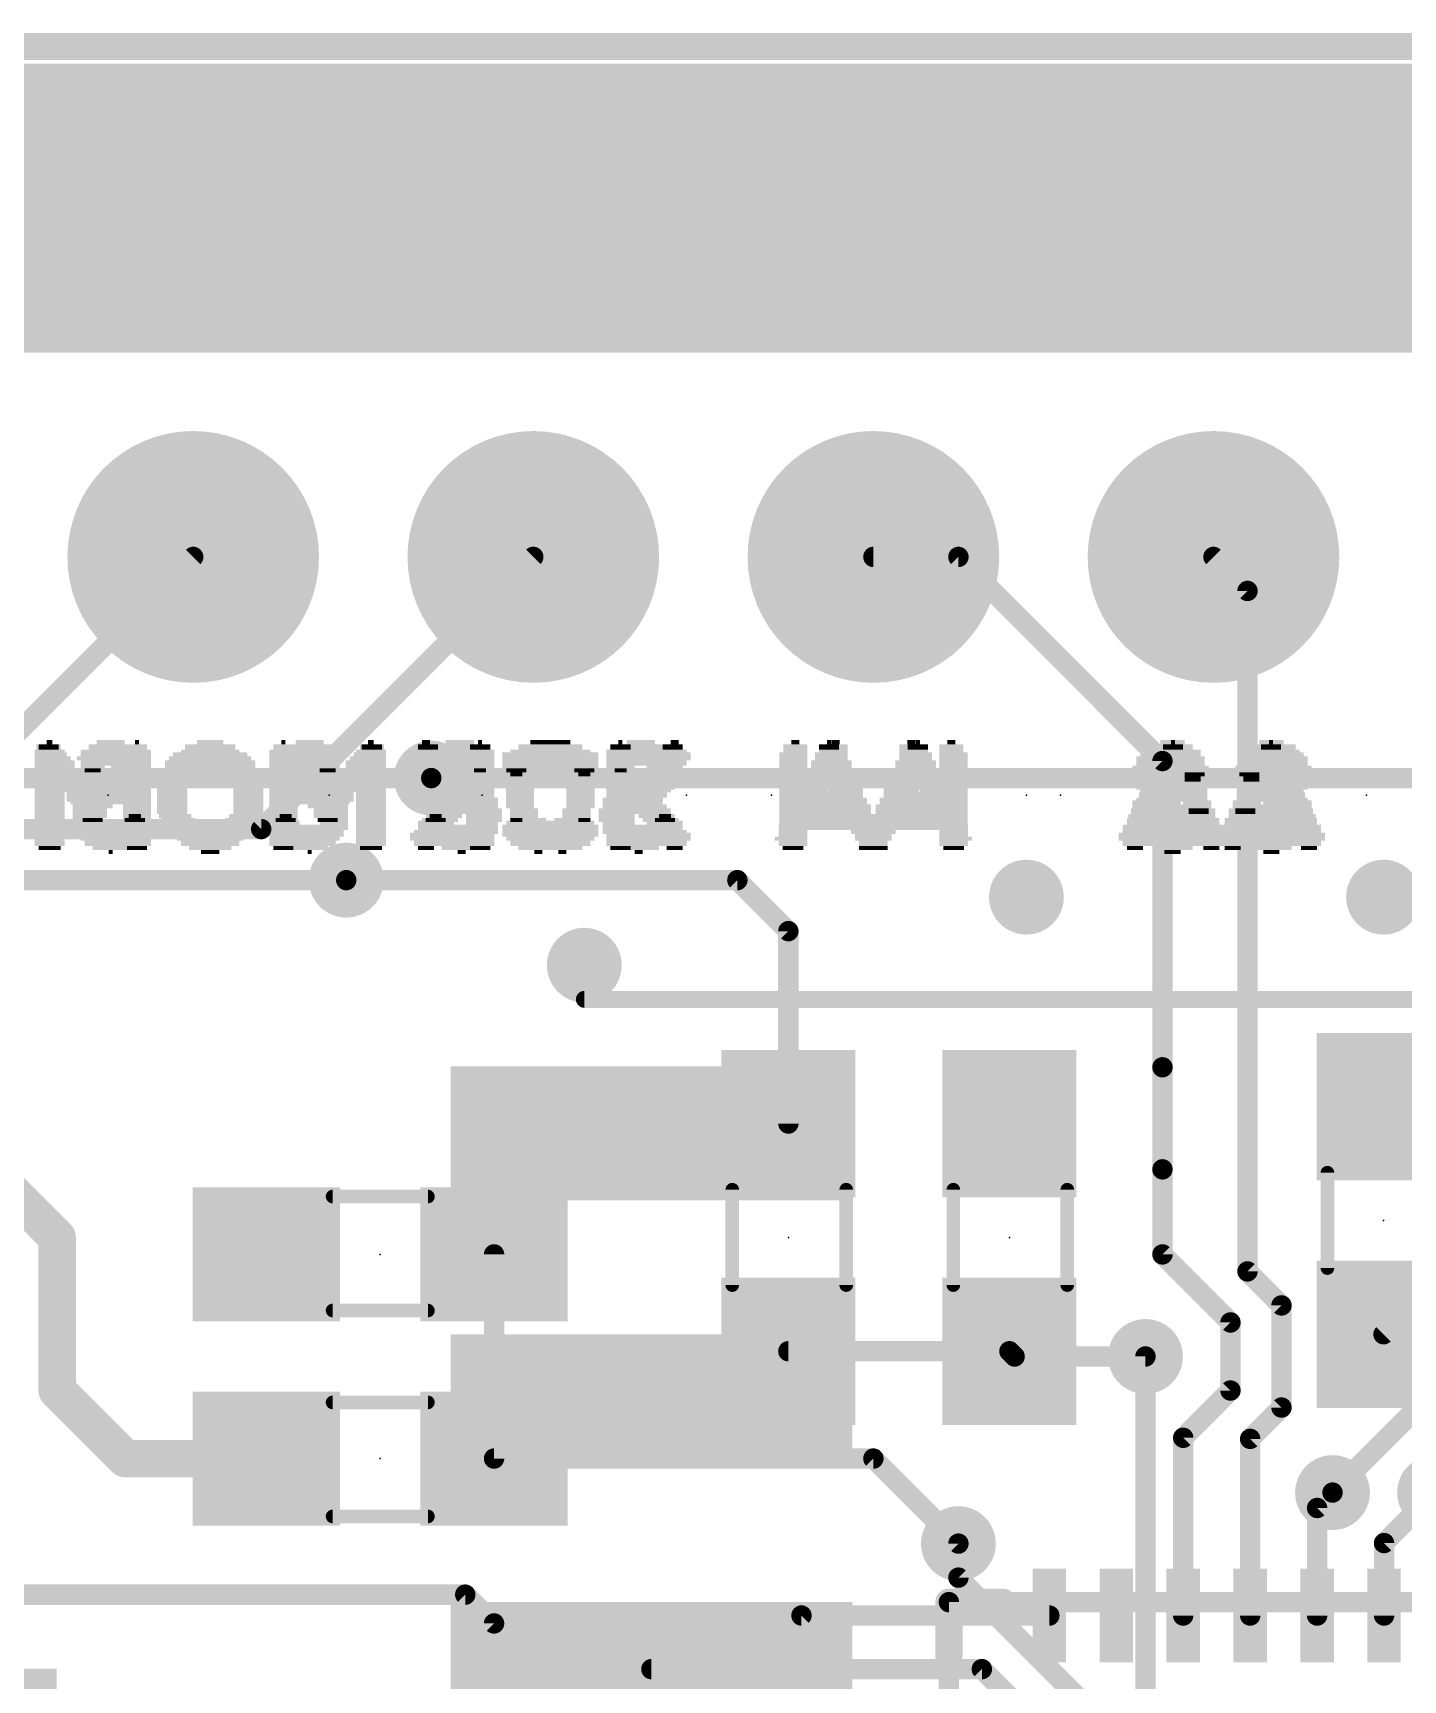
# Model space of a CAD drawing. Extents: x -34 to 73, y -65 to 31.
# Drawn here: x 19.12 to 29.36, y 18.29 to 30.58 of the extents above; entities that cross this region are included whole.
import ezdxf

# ---------------------------------------------------------------- set-up
doc = ezdxf.new("R2010")
doc.units = 0
for name, color, linetype in [('1', 12, 'CONTINUOUS'), ('16', 53, 'CONTINUOUS'), ('17', 254, 'CONTINUOUS'), ('18', 110, 'CONTINUOUS'), ('20', 53, 'CONTINUOUS'), ('21', 41, 'CONTINUOUS'), ('22', 40, 'CONTINUOUS'), ('23', 53, 'CONTINUOUS'), ('24', 53, 'CONTINUOUS'), ('51', 53, 'CONTINUOUS')]:
    doc.layers.add(name, color=color, linetype=linetype)

# ---------------------------------------------------------------- blocks, each defined once
blk = doc.blocks.new('RECT')
blk.add_solid([(-0.5, -0.5), (0.5, -0.5), (-0.5, 0.5), (0.5, 0.5)])
blk = doc.blocks.new('ROUNDP')
at = {"const_width": 0.5}
blk.add_lwpolyline([(0, -0.25, 1), (0, 0.25, 1), (0, -0.25)], format="xyb", dxfattribs=at)
blk = doc.blocks.new('ROUNDV')
at = {"const_width": 0.5}
blk.add_lwpolyline([(0, -0.25, 1), (0, 0.25, 1), (0, -0.25)], format="xyb", dxfattribs=at)

msp = doc.modelspace()

# ---------------------------------------------------------------- linework, layer by layer
at = {"layer": '1'}
for points, const_width in [([(44.45, 30.48), (0, 30.48)], 0.1524), ([(26.035, 26.67), (25.4, 26.67)], 0.1524), ([(27.559, 25.146), (26.035, 26.67)], 0.1524), ([(28.194, 26.416), (27.94, 26.67)], 0.1524), ([(28.194, 21.336), (28.194, 26.416)], 0.1524), ([(27.559, 22.86), (27.559, 25.146)], 0.1524), ([(22.098, 25.019), (15.113, 25.019)], 0.1524), ([(24.384, 24.257), (21.463, 24.257)], 0.1524), ([(24.765, 23.876), (24.384, 24.257)], 0.1524), ([(24.765, 22.44), (24.765, 23.876)], 0.1524), ([(27.559, 22.098), (27.559, 22.86)], 0.1524), ([(19.304, 21.59), (18.796, 22.098)], 0.2794), ([(27.559, 21.463), (27.559, 22.098)], 0.1524), ([(19.304, 20.447), (19.304, 21.59)], 0.2794), ([(22.567, 19.939), (22.567, 21.463)], 0.1524), ([(28.067, 20.955), (27.559, 21.463)], 0.1524), ([(28.448, 21.082), (28.194, 21.336)], 0.1524), ([(29.679, 21.336), (29.21, 20.867)], 0.1524), ([(28.448, 20.32), (28.448, 21.082)], 0.1524), ([(28.067, 20.447), (28.067, 20.955)], 0.1524), ([(24.765, 20.74), (26.416, 20.74)], 0.1524), ([(26.455, 20.701), (26.416, 20.74)], 0.1524), ([(27.432, 20.701), (26.455, 20.701)], 0.1524), ([(19.304, 20.447), (19.812, 19.939)], 0.2794), ([(27.714, 20.094), (28.067, 20.447)], 0.1524), ([(28.214, 20.086), (28.448, 20.32)], 0.1524), ([(27.714, 18.767), (27.714, 20.094)], 0.1524), ([(19.812, 19.939), (20.867, 19.939)], 0.2794), ([(28.214, 18.767), (28.214, 20.086)], 0.1524), ([(25.4, 19.939), (22.567, 19.939)], 0.1524), ([(26.035, 19.304), (25.4, 19.939)], 0.1524), ([(28.714, 19.57), (28.829, 19.685)], 0.1524), ([(29.214, 19.308), (29.591, 19.685)], 0.1524), ([(28.714, 18.767), (28.714, 19.57)], 0.1524), ([(29.214, 18.767), (29.214, 19.308)], 0.1524), ([(22.352, 18.923), (18.542, 18.923)], 0.1524), ([(22.352, 18.923), (22.567, 18.708)], 0.1524), ([(23.622, 17.526), (24.863, 18.767)], 0.1524), ([(24.863, 18.767), (26.714, 18.767)], 0.1524), ([(22.567, 18.708), (22.567, 17.78)], 0.1524)]:
    msp.add_lwpolyline(points, dxfattribs=dict(at, const_width=const_width))
for points, const_width in [([(25.4, 26.7081, 1), (25.4, 26.6319)], 0.0762), ([(26.0619, 26.6969, 1), (26.0081, 26.6431)], 0.0762), ([(26.035, 26.6319, 1), (26.035, 26.7081)], 0.0762), ([(27.9669, 26.6969, 1), (27.9131, 26.6431)], 0.0762), ([(28.2321, 26.416, 1), (28.1559, 26.416)], 0.0762), ([(28.1671, 26.3891, 1), (28.2209, 26.4429)], 0.0762), ([(27.5971, 25.146, 1), (27.5209, 25.146)], 0.0762), ([(27.5321, 25.1191, 1), (27.5859, 25.1729)], 0.0762), ([(22.098, 24.9809, 1), (22.098, 25.0571)], 0.0762), ([(21.463, 24.2951, 1), (21.463, 24.2189)], 0.0762), ([(24.4109, 24.2839, 1), (24.3571, 24.2301)], 0.0762), ([(24.384, 24.2189, 1), (24.384, 24.2951)], 0.0762), ([(24.8031, 23.876, 1), (24.7269, 23.876)], 0.0762), ([(24.7381, 23.8491, 1), (24.7919, 23.9029)], 0.0762), ([(27.5971, 22.86, 1), (27.5209, 22.86)], 0.0762), ([(27.5209, 22.86, 1), (27.5971, 22.86)], 0.0762), ([(24.7269, 22.44, 1), (24.8031, 22.44)], 0.0762), ([(27.5971, 22.098, 1), (27.5209, 22.098)], 0.0762), ([(27.5209, 22.098, 1), (27.5971, 22.098)], 0.0762), ([(19.3739, 21.59, 1), (19.2342, 21.59)], 0.1397), ([(19.2546, 21.5406, 1), (19.3534, 21.6394)], 0.1397), ([(22.6051, 21.463, 1), (22.5289, 21.463)], 0.0762), ([(27.5859, 21.4899, 1), (27.5321, 21.4361)], 0.0762), ([(27.5209, 21.463, 1), (27.5971, 21.463)], 0.0762), ([(28.2209, 21.3629, 1), (28.1671, 21.3091)], 0.0762), ([(28.1559, 21.336, 1), (28.2321, 21.336)], 0.0762), ([(28.4861, 21.082, 1), (28.4099, 21.082)], 0.0762), ([(28.1051, 20.955, 1), (28.0289, 20.955)], 0.0762), ([(28.4211, 21.0551, 1), (28.4749, 21.1089)], 0.0762), ([(28.0401, 20.9281, 1), (28.0939, 20.9819)], 0.0762), ([(29.1831, 20.8939, 1), (29.2369, 20.8401)], 0.0762), ([(24.765, 20.7781, 1), (24.765, 20.7019)], 0.0762), ([(26.4429, 20.7669, 1), (26.3891, 20.7131)], 0.0762), ([(26.416, 20.7019, 1), (26.416, 20.7781)], 0.0762), ([(26.455, 20.7391, 1), (26.455, 20.6629)], 0.0762), ([(26.4281, 20.6741, 1), (26.4819, 20.7279)], 0.0762), ([(27.432, 20.6629, 1), (27.432, 20.7391)], 0.0762), ([(19.3534, 20.4964, 1), (19.2546, 20.3976)], 0.1397), ([(19.2342, 20.447, 1), (19.3739, 20.447)], 0.1397), ([(28.0289, 20.447, 1), (28.1051, 20.447)], 0.0762), ([(28.0939, 20.4201, 1), (28.0401, 20.4739)], 0.0762), ([(28.4099, 20.32, 1), (28.4861, 20.32)], 0.0762), ([(28.4749, 20.2931, 1), (28.4211, 20.3469)], 0.0762), ([(27.7521, 20.094, 1), (27.6759, 20.094)], 0.0762), ([(19.812, 20.0088, 1), (19.812, 19.8692)], 0.1397), ([(19.7626, 19.8896, 1), (19.8614, 19.9884)], 0.1397), ([(20.867, 19.8692, 1), (20.867, 20.0088)], 0.1397), ([(27.6871, 20.1209, 1), (27.7409, 20.0671)], 0.0762), ([(28.2521, 20.086, 1), (28.1759, 20.086)], 0.0762), ([(28.1871, 20.1129, 1), (28.2409, 20.0591)], 0.0762), ([(22.567, 19.9771, 1), (22.567, 19.9009)], 0.0762), ([(22.5289, 19.939, 1), (22.6051, 19.939)], 0.0762), ([(25.4269, 19.9659, 1), (25.3731, 19.9121)], 0.0762), ([(25.4, 19.9009, 1), (25.4, 19.9771)], 0.0762), ([(28.8559, 19.6581, 1), (28.8021, 19.7119)], 0.0762), ([(28.7521, 19.57, 1), (28.6759, 19.57)], 0.0762), ([(28.6871, 19.5969, 1), (28.7409, 19.5431)], 0.0762), ([(26.0081, 19.2771, 1), (26.0619, 19.3309)], 0.0762), ([(29.2521, 19.308, 1), (29.1759, 19.308)], 0.0762), ([(29.1871, 19.3349, 1), (29.2409, 19.2811)], 0.0762), ([(22.3789, 18.9499, 1), (22.3251, 18.8961)], 0.0762), ([(22.352, 18.8849, 1), (22.352, 18.9611)], 0.0762), ([(24.863, 18.8051, 1), (24.863, 18.7289)], 0.0762), ([(24.8899, 18.7401, 1), (24.8361, 18.7939)], 0.0762), ([(26.714, 18.7289, 1), (26.714, 18.8051)], 0.0762), ([(22.6051, 18.708, 1), (22.5289, 18.708)], 0.0762), ([(22.5401, 18.6811, 1), (22.5939, 18.7349)], 0.0762), ([(27.6759, 18.767, 1), (27.7521, 18.767)], 0.0762), ([(28.1759, 18.767, 1), (28.2521, 18.767)], 0.0762), ([(28.6759, 18.767, 1), (28.7521, 18.767)], 0.0762), ([(29.1759, 18.767, 1), (29.2521, 18.767)], 0.0762)]:
    msp.add_lwpolyline(points, format="xyb", dxfattribs=dict(at, const_width=const_width))
at = {"layer": '16', "const_width": 0.1524}
for points in [[(0, 30.48), (44.45, 30.48)], [(18.669, 25.019), (20.32, 26.67)], [(20.828, 24.638), (22.86, 26.67)], [(32.766, 25.019), (22.098, 25.019)], [(16.256, 24.638), (20.828, 24.638)], [(21.463, 24.257), (16.637, 24.257)], [(28.829, 19.685), (30.48, 21.336)], [(27.432, 18.161), (27.432, 20.701)], [(26.035, 19.304), (26.035, 19.05)], [(26.035, 19.05), (27.559, 17.526)], [(23.742, 18.367), (26.21, 18.367)], [(26.21, 18.367), (27.432, 17.145)]]:
    msp.add_lwpolyline(points, dxfattribs=at)
at = {"layer": '16', "const_width": 0.0762}
for points in [[(20.3469, 26.6431, 1), (20.2931, 26.6969)], [(22.8869, 26.6431, 1), (22.8331, 26.6969)], [(22.098, 25.0571, 1), (22.098, 24.9809)], [(20.8011, 24.6649, 1), (20.8549, 24.6111)], [(20.828, 24.5999, 1), (20.828, 24.6761)], [(21.463, 24.2189, 1), (21.463, 24.2951)], [(27.4701, 20.701, 1), (27.3939, 20.701)], [(28.8021, 19.7119, 1), (28.8559, 19.6581)], [(26.0731, 19.304, 1), (25.9969, 19.304)], [(25.9969, 19.05, 1), (26.0731, 19.05)], [(26.0619, 19.0769, 1), (26.0081, 19.0231)], [(23.742, 18.4051, 1), (23.742, 18.3289)], [(26.2369, 18.3939, 1), (26.1831, 18.3401)], [(26.21, 18.3289, 1), (26.21, 18.4051)]]:
    msp.add_lwpolyline(points, format="xyb", dxfattribs=at)
at = {"layer": '20', "const_width": 0.2032}
msp.add_lwpolyline([(38.1, 30.48), (9.652, 30.48)], dxfattribs=at)
at = {"layer": '21'}
for points, const_width in [([(11.811, 30.226), (36.703, 30.226)], 0.254), ([(11.811, 29.972), (36.703, 29.972)], 0.254), ([(11.811, 29.718), (36.703, 29.718)], 0.254), ([(11.811, 29.464), (36.703, 29.464)], 0.254), ([(11.811, 29.21), (36.703, 29.21)], 0.254), ([(11.811, 28.956), (36.703, 28.956)], 0.254), ([(11.811, 28.702), (36.703, 28.702)], 0.254), ([(11.811, 28.448), (36.703, 28.448)], 0.254), ([(36.703, 28.321), (11.811, 28.321)], 0.254), ([(25.964, 18.467), (25.964, 18.867)], 0.2032), ([(25.964, 18.867), (26.364, 18.867)], 0.2032)]:
    msp.add_lwpolyline(points, dxfattribs=dict(at, const_width=const_width))
at = {"layer": '21', "const_width": 0.1016}
for points in [[(26.0148, 18.867, 1), (25.9132, 18.867)], [(25.964, 18.9178, 1), (25.964, 18.8162)], [(26.364, 18.8162, 1), (26.364, 18.9178)], [(25.9132, 18.467, 1), (26.0148, 18.467)]]:
    msp.add_lwpolyline(points, format="xyb", dxfattribs=at)
at = {"layer": '22'}
for points, const_width in [([(36.703, 30.226), (11.811, 30.226)], 0.254), ([(11.811, 29.972), (36.703, 29.972)], 0.254), ([(11.811, 29.718), (36.703, 29.718)], 0.254), ([(11.811, 29.464), (36.703, 29.464)], 0.254), ([(11.811, 29.21), (36.703, 29.21)], 0.254), ([(11.811, 28.956), (36.703, 28.956)], 0.254), ([(11.811, 28.702), (36.703, 28.702)], 0.254), ([(11.811, 28.448), (36.703, 28.448)], 0.254), ([(11.811, 28.321), (36.703, 28.321)], 0.254), ([(23.242, 23.367), (39.242, 23.367)], 0.127)]:
    msp.add_lwpolyline(points, dxfattribs=dict(at, const_width=const_width))
at = {"layer": '22', "const_width": 0.0635}
msp.add_lwpolyline([(23.242, 23.3987, 1), (23.242, 23.3353)], format="xyb", dxfattribs=at)
at = {"layer": '23'}
for p in [(21.336, 24.892), (24.003, 24.892), (26.543, 24.892), (29.083, 24.892), (29.21, 21.717), (24.765, 21.59), (26.416, 21.59), (21.717, 21.463), (21.717, 19.939)]:
    msp.add_point(p, dxfattribs=at)
at = {"layer": '24'}
for p in [(19.685, 24.892), (22.479, 24.892), (24.638, 24.892), (26.797, 24.892)]:
    msp.add_point(p, dxfattribs=at)
at = {"layer": '51'}
for points, const_width in [([(28.791, 22.073), (28.791, 21.361)], 0.1016), ([(21.361, 21.895), (22.073, 21.895)], 0.1016), ([(24.346, 21.946), (24.346, 21.234)], 0.1016), ([(25.197, 21.946), (25.197, 21.234)], 0.1016), ([(25.997, 21.946), (25.997, 21.234)], 0.1016), ([(26.848, 21.946), (26.848, 21.234)], 0.1016), ([(21.361, 21.044), (22.073, 21.044)], 0.1016), ([(22.073, 20.358), (21.361, 20.358)], 0.1016), ([(22.073, 19.507), (21.361, 19.507)], 0.1016), ([(25.964, 18.867), (25.964, 11.867)], 0.1524), ([(32.964, 18.867), (25.964, 18.867)], 0.1524)]:
    msp.add_lwpolyline(points, dxfattribs=dict(at, const_width=const_width))
for points, const_width in [([(28.8164, 22.073, 1), (28.7656, 22.073)], 0.0508), ([(21.361, 21.9204, 1), (21.361, 21.8696)], 0.0508), ([(22.073, 21.8696, 1), (22.073, 21.9204)], 0.0508), ([(24.3714, 21.946, 1), (24.3206, 21.946)], 0.0508), ([(25.2224, 21.946, 1), (25.1716, 21.946)], 0.0508), ([(26.0224, 21.946, 1), (25.9716, 21.946)], 0.0508), ([(26.8734, 21.946, 1), (26.8226, 21.946)], 0.0508), ([(28.7656, 21.361, 1), (28.8164, 21.361)], 0.0508), ([(24.3206, 21.234, 1), (24.3714, 21.234)], 0.0508), ([(25.1716, 21.234, 1), (25.2224, 21.234)], 0.0508), ([(25.9716, 21.234, 1), (26.0224, 21.234)], 0.0508), ([(26.8226, 21.234, 1), (26.8734, 21.234)], 0.0508), ([(21.361, 21.0694, 1), (21.361, 21.0186)], 0.0508), ([(22.073, 21.0186, 1), (22.073, 21.0694)], 0.0508), ([(21.361, 20.3834, 1), (21.361, 20.3326)], 0.0508), ([(22.073, 20.3326, 1), (22.073, 20.3834)], 0.0508), ([(21.361, 19.5324, 1), (21.361, 19.4816)], 0.0508), ([(22.073, 19.4816, 1), (22.073, 19.5324)], 0.0508), ([(26.0021, 18.867, 1), (25.9259, 18.867)], 0.0762), ([(25.964, 18.9051, 1), (25.964, 18.8289)], 0.0762)]:
    msp.add_lwpolyline(points, format="xyb", dxfattribs=dict(at, const_width=const_width))

# ---------------------------------------------------------------- block references
at = {"layer": '1', "xscale": 1.1}
for p, rotation in [((29.21, 22.567), 270), ((24.765, 22.44), 270), ((26.416, 22.44), 270), ((29.21, 20.867), 270), ((24.765, 20.74), 270), ((26.416, 20.74), 270), ((20.867, 19.939), 180), ((22.567, 19.939), 180)]:
    msp.add_blockref('RECT', p, dxfattribs=dict(at, rotation=rotation))
for p in [(20.867, 21.463), (22.567, 21.463)]:
    msp.add_blockref('RECT', p, dxfattribs=at)
at = {"layer": '1'}
for p, xscale, yscale, rotation in [((26.714, 18.767), 0.7, 0.25, 270), ((27.214, 18.767), 0.7, 0.25, 270), ((27.714, 18.767), 0.7, 0.25, 270), ((28.214, 18.767), 0.7, 0.25, 270), ((28.714, 18.767), 0.7, 0.25, 270), ((29.214, 18.767), 0.7, 0.25, 270), ((18.6991, 18.095), 0.55, 1.2, 90)]:
    msp.add_blockref('RECT', p, dxfattribs=dict(at, xscale=xscale, yscale=yscale, rotation=rotation))
at = {"layer": '16', "xscale": 3}
for p in [(23.742, 22.367), (23.742, 20.367), (23.742, 18.367)]:
    msp.add_blockref('RECT', p, dxfattribs=at)
at = {"layer": '17', "xscale": 1.8796, "yscale": 1.8796, "rotation": 90}
for p in [(20.32, 29.21), (20.32, 29.21), (22.86, 29.21), (22.86, 29.21), (25.4, 29.21), (25.4, 29.21), (27.94, 29.21), (27.94, 29.21), (20.32, 26.67), (20.32, 26.67), (22.86, 26.67), (22.86, 26.67), (25.4, 26.67), (25.4, 26.67), (27.94, 26.67), (27.94, 26.67)]:
    msp.add_blockref('ROUNDP', p, dxfattribs=at)
at = {"layer": '18', "xscale": 0.5588, "yscale": 0.5588}
for p in [(22.098, 25.019), (22.098, 25.019), (21.463, 24.257), (21.463, 24.257), (26.543, 24.13), (26.543, 24.13), (29.21, 24.13), (29.21, 24.13), (23.241, 23.622), (23.241, 23.622), (27.432, 20.701), (27.432, 20.701), (28.829, 19.685), (28.829, 19.685), (29.591, 19.685), (29.591, 19.685), (26.035, 19.304), (26.035, 19.304)]:
    msp.add_blockref('ROUNDV', p, dxfattribs=at)
at = {"layer": '21'}
for p, xscale, yscale in [((19.24, 25.217), 0.21, 0.03), ((19.255, 25.197), 0.24, 0.03), ((19.24, 25.252), 0.15, 0.04), ((19.24, 25.287), 0.03, 0.03), ((19.885, 25.197), 0.24, 0.03), ((19.885, 25.252), 0.18, 0.04), ((19.9, 25.217), 0.21, 0.03), ((19.9, 25.287), 0.03, 0.03), ((20.455, 25.197), 0.54, 0.03), ((20.455, 25.217), 0.42, 0.03), ((20.455, 25.252), 0.36, 0.04), ((20.455, 25.287), 0.18, 0.03), ((21.19, 25.197), 0.45, 0.03), ((21.205, 25.217), 0.42, 0.03), ((21.19, 25.252), 0.33, 0.04), ((21.19, 25.287), 0.21, 0.03), ((21.64, 25.217), 0.21, 0.03), ((21.64, 25.197), 0.21, 0.03), ((21.655, 25.252), 0.18, 0.04), ((21.64, 25.287), 0.03, 0.03), ((22.326, 25.197), 0.48, 0.03), ((22.326, 25.217), 0.42, 0.03), ((22.326, 25.252), 0.36, 0.04), ((22.311, 25.287), 0.21, 0.03), ((23.076, 25.197), 0.54, 0.03), ((23.061, 25.217), 0.45, 0.03), ((23.061, 25.252), 0.33, 0.04), ((23.061, 25.287), 0.15, 0.03), ((23.511, 25.217), 0.21, 0.03), ((23.511, 25.197), 0.21, 0.03), ((23.511, 25.252), 0.15, 0.04), ((23.511, 25.287), 0.03, 0.03), ((23.916, 25.197), 0.24, 0.03), ((23.901, 25.252), 0.15, 0.04), ((23.916, 25.217), 0.18, 0.03), ((23.916, 25.287), 0.06, 0.03), ((25.068, 25.197), 0.21, 0.03), ((25.068, 25.252), 0.15, 0.04), ((25.083, 25.217), 0.18, 0.03), ((25.068, 25.287), 0.03, 0.03), ((25.683, 25.252), 0.18, 0.04), ((25.698, 25.217), 0.21, 0.03), ((25.698, 25.197), 0.21, 0.03), ((25.683, 25.287), 0.06, 0.03), ((25.983, 25.252), 0.18, 0.04), ((25.983, 25.217), 0.18, 0.03), ((25.998, 25.197), 0.21, 0.03), ((25.983, 25.287), 0.06, 0.03), ((27.638, 25.197), 0.21, 0.03), ((27.638, 25.252), 0.15, 0.04), ((27.653, 25.217), 0.18, 0.03), ((27.638, 25.287), 0.03, 0.03), ((28.373, 25.217), 0.42, 0.03), ((28.388, 25.197), 0.45, 0.03), ((28.388, 25.252), 0.33, 0.04), ((28.373, 25.287), 0.18, 0.03), ((19.27, 25.167), 0.27, 0.03), ((19.285, 25.132), 0.3, 0.04), ((19.285, 25.097), 0.3, 0.03), ((19.3, 25.077), 0.33, 0.03), ((19.84, 25.077), 0.33, 0.03), ((19.855, 25.132), 0.3, 0.04), ((19.855, 25.097), 0.3, 0.03), ((19.87, 25.167), 0.27, 0.03), ((20.23, 25.077), 0.27, 0.03), ((20.455, 25.132), 0.66, 0.04), ((20.455, 25.097), 0.66, 0.03), ((20.455, 25.167), 0.6, 0.03), ((20.68, 25.077), 0.27, 0.03), ((21.025, 25.097), 0.24, 0.03), ((21.01, 25.077), 0.21, 0.03), ((21.19, 25.167), 0.51, 0.03), ((21.175, 25.132), 0.48, 0.04), ((21.325, 25.097), 0.18, 0.03), ((21.325, 25.077), 0.12, 0.03), ((21.64, 25.167), 0.21, 0.03), ((21.64, 25.132), 0.21, 0.04), ((21.64, 25.097), 0.21, 0.03), ((21.64, 25.077), 0.21, 0.03), ((22.311, 25.167), 0.51, 0.03), ((22.311, 25.132), 0.51, 0.04), ((22.161, 25.097), 0.21, 0.03), ((22.146, 25.077), 0.18, 0.03), ((22.446, 25.097), 0.18, 0.03), ((22.461, 25.077), 0.09, 0.03), ((22.836, 25.077), 0.3, 0.03), ((23.031, 25.097), 0.63, 0.03), ((23.046, 25.132), 0.6, 0.04), ((23.061, 25.167), 0.57, 0.03), ((23.241, 25.077), 0.15, 0.03), ((23.511, 25.167), 0.21, 0.03), ((23.511, 25.132), 0.21, 0.04), ((23.511, 25.097), 0.21, 0.03), ((23.511, 25.077), 0.21, 0.03), ((23.811, 25.077), 0.27, 0.03), ((23.841, 25.097), 0.27, 0.03), ((23.871, 25.132), 0.27, 0.04), ((23.901, 25.167), 0.27, 0.03), ((25.068, 25.077), 0.33, 0.03), ((25.068, 25.132), 0.27, 0.04), ((25.083, 25.097), 0.3, 0.03), ((25.083, 25.167), 0.24, 0.03), ((25.668, 25.132), 0.21, 0.04), ((25.668, 25.097), 0.21, 0.03), ((25.668, 25.077), 0.21, 0.03), ((25.698, 25.167), 0.21, 0.03), ((25.998, 25.167), 0.21, 0.03), ((25.998, 25.132), 0.21, 0.04), ((25.998, 25.097), 0.21, 0.03), ((25.998, 25.077), 0.21, 0.03), ((27.638, 25.077), 0.33, 0.03), ((27.638, 25.132), 0.27, 0.04), ((27.653, 25.097), 0.3, 0.03), ((27.653, 25.167), 0.24, 0.03), ((28.388, 25.097), 0.57, 0.03), ((28.208, 25.077), 0.21, 0.03), ((28.388, 25.167), 0.51, 0.03), ((28.388, 25.132), 0.51, 0.04), ((28.568, 25.077), 0.21, 0.03), ((19.315, 25.047), 0.36, 0.03), ((19.33, 25.012), 0.39, 0.04), ((19.33, 24.977), 0.39, 0.03), ((19.345, 24.947), 0.42, 0.03), ((19.795, 24.947), 0.42, 0.03), ((19.81, 25.012), 0.39, 0.04), ((19.81, 24.977), 0.39, 0.03), ((19.825, 25.047), 0.36, 0.03), ((20.185, 25.012), 0.24, 0.04), ((20.17, 24.977), 0.21, 0.03), ((20.17, 24.947), 0.21, 0.03), ((20.215, 25.047), 0.24, 0.03), ((20.695, 25.047), 0.24, 0.03), ((20.725, 25.012), 0.24, 0.04), ((20.74, 24.977), 0.21, 0.03), ((20.74, 24.947), 0.21, 0.03), ((21.01, 25.047), 0.21, 0.03), ((21.025, 25.012), 0.24, 0.04), ((21.055, 24.977), 0.3, 0.03), ((21.13, 24.947), 0.39, 0.03), ((21.64, 25.047), 0.21, 0.03), ((21.64, 25.012), 0.21, 0.04), ((21.64, 24.977), 0.21, 0.03), ((21.64, 24.947), 0.21, 0.03), ((22.131, 25.047), 0.21, 0.03), ((22.161, 25.012), 0.21, 0.04), ((22.191, 24.977), 0.27, 0.03), ((22.251, 24.947), 0.39, 0.03), ((22.776, 24.977), 0.24, 0.03), ((22.761, 24.947), 0.21, 0.03), ((22.806, 25.047), 0.24, 0.03), ((22.791, 25.012), 0.21, 0.04), ((23.241, 25.047), 0.09, 0.03), ((23.511, 25.047), 0.21, 0.03), ((23.646, 25.012), 0.48, 0.04), ((23.631, 24.977), 0.45, 0.03), ((23.616, 24.947), 0.42, 0.03), ((23.781, 25.047), 0.27, 0.03), ((25.068, 24.947), 0.45, 0.03), ((25.068, 25.012), 0.39, 0.04), ((25.083, 24.977), 0.42, 0.03), ((25.083, 25.047), 0.36, 0.03), ((25.638, 25.012), 0.21, 0.04), ((25.638, 24.977), 0.21, 0.03), ((25.638, 24.947), 0.21, 0.03), ((25.668, 25.047), 0.21, 0.03), ((25.998, 25.047), 0.21, 0.03), ((25.998, 25.012), 0.21, 0.04), ((25.998, 24.977), 0.21, 0.03), ((25.998, 24.947), 0.21, 0.03), ((27.638, 24.947), 0.45, 0.03), ((27.638, 25.012), 0.39, 0.04), ((27.653, 24.977), 0.42, 0.03), ((27.653, 25.047), 0.36, 0.03), ((28.208, 25.047), 0.15, 0.03), ((28.223, 25.012), 0.12, 0.04), ((28.463, 24.947), 0.36, 0.03), ((28.493, 24.977), 0.36, 0.03), ((28.553, 25.012), 0.24, 0.04), ((28.568, 25.047), 0.21, 0.03), ((19.57, 24.927), 0.87, 0.03), ((19.24, 24.892), 0.21, 0.04), ((19.24, 24.857), 0.21, 0.03), ((19.24, 24.837), 0.21, 0.03), ((19.57, 24.892), 0.39, 0.04), ((19.555, 24.857), 0.36, 0.03), ((19.57, 24.837), 0.33, 0.03), ((19.9, 24.892), 0.21, 0.04), ((19.9, 24.857), 0.21, 0.03), ((19.9, 24.837), 0.21, 0.03), ((20.17, 24.927), 0.21, 0.03), ((20.17, 24.892), 0.21, 0.04), ((20.17, 24.857), 0.21, 0.03), ((20.17, 24.837), 0.21, 0.03), ((20.74, 24.927), 0.21, 0.03), ((20.74, 24.892), 0.21, 0.04), ((20.74, 24.857), 0.21, 0.03), ((20.74, 24.837), 0.21, 0.03), ((21.16, 24.927), 0.45, 0.03), ((21.205, 24.892), 0.48, 0.04), ((21.235, 24.857), 0.42, 0.03), ((21.28, 24.837), 0.39, 0.03), ((21.64, 24.927), 0.21, 0.03), ((21.64, 24.892), 0.21, 0.04), ((21.64, 24.857), 0.21, 0.03), ((21.64, 24.837), 0.21, 0.03), ((22.311, 24.927), 0.45, 0.03), ((22.341, 24.892), 0.45, 0.04), ((22.371, 24.857), 0.45, 0.03), ((22.401, 24.837), 0.39, 0.03), ((22.761, 24.927), 0.21, 0.03), ((22.761, 24.892), 0.21, 0.04), ((22.761, 24.857), 0.21, 0.03), ((22.761, 24.837), 0.21, 0.03), ((23.601, 24.927), 0.39, 0.03), ((23.586, 24.892), 0.36, 0.04), ((23.601, 24.857), 0.39, 0.03), ((23.616, 24.837), 0.42, 0.03), ((24.903, 24.837), 0.24, 0.03), ((24.933, 24.892), 0.24, 0.04), ((24.918, 24.857), 0.21, 0.03), ((24.948, 24.927), 0.21, 0.03), ((25.203, 24.927), 0.24, 0.03), ((25.218, 24.892), 0.21, 0.04), ((25.233, 24.857), 0.24, 0.03), ((25.248, 24.837), 0.21, 0.03), ((25.803, 24.892), 0.6, 0.04), ((25.803, 24.857), 0.6, 0.03), ((25.803, 24.837), 0.6, 0.03), ((25.638, 24.927), 0.21, 0.03), ((25.998, 24.927), 0.21, 0.03), ((27.473, 24.837), 0.24, 0.03), ((27.503, 24.892), 0.24, 0.04), ((27.488, 24.857), 0.21, 0.03), ((27.518, 24.927), 0.21, 0.03), ((27.773, 24.927), 0.24, 0.03), ((27.788, 24.892), 0.21, 0.04), ((27.788, 24.857), 0.21, 0.03), ((27.818, 24.837), 0.21, 0.03), ((28.448, 24.927), 0.33, 0.03), ((28.448, 24.892), 0.33, 0.04), ((28.463, 24.857), 0.36, 0.03), ((28.493, 24.837), 0.36, 0.03), ((19.24, 24.807), 0.21, 0.03), ((19.24, 24.772), 0.21, 0.04), ((19.24, 24.737), 0.21, 0.03), ((19.24, 24.707), 0.21, 0.03), ((19.57, 24.807), 0.27, 0.03), ((19.57, 24.772), 0.21, 0.04), ((19.57, 24.737), 0.21, 0.03), ((19.57, 24.707), 0.15, 0.03), ((19.9, 24.807), 0.21, 0.03), ((19.9, 24.772), 0.21, 0.04), ((19.9, 24.737), 0.21, 0.03), ((19.9, 24.707), 0.21, 0.03), ((20.17, 24.807), 0.21, 0.03), ((20.17, 24.772), 0.21, 0.04), ((20.185, 24.737), 0.24, 0.03), ((20.215, 24.707), 0.24, 0.03), ((20.695, 24.707), 0.24, 0.03), ((20.71, 24.737), 0.21, 0.03), ((20.74, 24.807), 0.21, 0.03), ((20.74, 24.772), 0.21, 0.04), ((21.01, 24.707), 0.15, 0.03), ((21.01, 24.737), 0.09, 0.03), ((21.325, 24.807), 0.3, 0.03), ((21.37, 24.772), 0.21, 0.04), ((21.37, 24.737), 0.21, 0.03), ((21.37, 24.707), 0.21, 0.03), ((21.64, 24.807), 0.21, 0.03), ((21.64, 24.772), 0.21, 0.04), ((21.64, 24.737), 0.21, 0.03), ((21.64, 24.707), 0.21, 0.03), ((22.131, 24.707), 0.15, 0.03), ((22.131, 24.737), 0.09, 0.03), ((22.446, 24.807), 0.3, 0.03), ((22.506, 24.772), 0.24, 0.04), ((22.521, 24.737), 0.21, 0.03), ((22.521, 24.707), 0.21, 0.03), ((22.761, 24.807), 0.21, 0.03), ((22.791, 24.772), 0.21, 0.04), ((22.791, 24.737), 0.21, 0.03), ((22.821, 24.707), 0.27, 0.03), ((23.241, 24.707), 0.09, 0.03), ((23.631, 24.807), 0.45, 0.03), ((23.646, 24.772), 0.48, 0.04), ((23.511, 24.737), 0.21, 0.03), ((23.511, 24.707), 0.21, 0.03), ((23.781, 24.737), 0.27, 0.03), ((23.811, 24.707), 0.27, 0.03), ((25.068, 24.707), 0.69, 0.03), ((25.068, 24.772), 0.63, 0.04), ((25.083, 24.737), 0.66, 0.03), ((25.083, 24.807), 0.6, 0.03), ((25.803, 24.807), 0.6, 0.03), ((25.803, 24.772), 0.6, 0.04), ((25.803, 24.737), 0.6, 0.03), ((25.848, 24.707), 0.51, 0.03), ((27.638, 24.707), 0.69, 0.03), ((27.638, 24.772), 0.63, 0.04), ((27.638, 24.737), 0.63, 0.03), ((27.638, 24.807), 0.57, 0.03), ((28.178, 24.737), 0.21, 0.03), ((28.178, 24.707), 0.21, 0.03), ((28.178, 24.772), 0.15, 0.04), ((28.553, 24.807), 0.24, 0.03), ((28.568, 24.772), 0.21, 0.04), ((28.598, 24.737), 0.21, 0.03), ((28.583, 24.707), 0.18, 0.03), ((19.24, 24.687), 0.21, 0.03), ((19.24, 24.652), 0.21, 0.04), ((19.24, 24.617), 0.21, 0.03), ((19.24, 24.597), 0.21, 0.03), ((19.9, 24.687), 0.21, 0.03), ((19.9, 24.652), 0.21, 0.04), ((19.9, 24.617), 0.21, 0.03), ((19.9, 24.597), 0.21, 0.03), ((20.245, 24.687), 0.3, 0.03), ((20.455, 24.652), 0.66, 0.04), ((20.455, 24.617), 0.6, 0.03), ((20.455, 24.597), 0.54, 0.03), ((20.665, 24.687), 0.3, 0.03), ((21.01, 24.687), 0.21, 0.03), ((21.19, 24.652), 0.57, 0.04), ((21.175, 24.617), 0.54, 0.03), ((21.19, 24.597), 0.51, 0.03), ((21.37, 24.687), 0.21, 0.03), ((21.64, 24.687), 0.21, 0.03), ((21.64, 24.652), 0.21, 0.04), ((21.64, 24.617), 0.21, 0.03), ((21.64, 24.597), 0.21, 0.03), ((22.146, 24.687), 0.24, 0.03), ((22.311, 24.652), 0.57, 0.04), ((22.311, 24.617), 0.57, 0.03), ((22.311, 24.597), 0.51, 0.03), ((22.491, 24.687), 0.21, 0.03), ((22.866, 24.687), 0.3, 0.03), ((23.031, 24.652), 0.63, 0.04), ((23.046, 24.617), 0.6, 0.03), ((23.061, 24.597), 0.57, 0.03), ((23.226, 24.687), 0.18, 0.03), ((23.511, 24.687), 0.21, 0.03), ((23.511, 24.652), 0.21, 0.04), ((23.511, 24.617), 0.21, 0.03), ((23.511, 24.597), 0.21, 0.03), ((23.841, 24.687), 0.27, 0.03), ((23.856, 24.652), 0.24, 0.04), ((23.871, 24.617), 0.27, 0.03), ((23.901, 24.597), 0.27, 0.03), ((25.068, 24.652), 0.75, 0.04), ((24.798, 24.617), 0.21, 0.03), ((24.798, 24.597), 0.21, 0.03), ((25.083, 24.687), 0.72, 0.03), ((25.353, 24.617), 0.24, 0.03), ((25.368, 24.597), 0.21, 0.03), ((25.998, 24.687), 0.21, 0.03), ((25.998, 24.652), 0.21, 0.04), ((25.998, 24.617), 0.21, 0.03), ((25.998, 24.597), 0.21, 0.03), ((27.353, 24.597), 0.24, 0.03), ((27.638, 24.652), 0.75, 0.04), ((27.368, 24.617), 0.21, 0.03), ((27.638, 24.687), 0.69, 0.03), ((27.908, 24.617), 0.21, 0.03), ((27.923, 24.597), 0.24, 0.03), ((28.193, 24.687), 0.24, 0.03), ((28.388, 24.652), 0.57, 0.04), ((28.388, 24.617), 0.57, 0.03), ((28.388, 24.597), 0.51, 0.03), ((28.568, 24.687), 0.21, 0.03), ((19.24, 24.567), 0.21, 0.03), ((19.24, 24.532), 0.21, 0.04), ((19.24, 24.497), 0.15, 0.03), ((19.9, 24.567), 0.21, 0.03), ((19.9, 24.532), 0.21, 0.04), ((19.9, 24.497), 0.15, 0.03), ((20.455, 24.567), 0.48, 0.03), ((20.455, 24.532), 0.42, 0.04), ((20.455, 24.497), 0.3, 0.03), ((20.455, 24.467), 0.12, 0.03), ((21.19, 24.567), 0.45, 0.03), ((21.19, 24.532), 0.39, 0.04), ((21.19, 24.497), 0.27, 0.03), ((21.19, 24.467), 0.03, 0.03), ((21.64, 24.567), 0.21, 0.03), ((21.64, 24.532), 0.21, 0.04), ((21.64, 24.497), 0.15, 0.03), ((22.311, 24.567), 0.45, 0.03), ((22.311, 24.532), 0.39, 0.04), ((22.311, 24.497), 0.27, 0.03), ((22.326, 24.467), 0.06, 0.03), ((23.061, 24.567), 0.51, 0.03), ((23.076, 24.532), 0.42, 0.04), ((23.076, 24.497), 0.3, 0.03), ((23.076, 24.467), 0.06, 0.03), ((23.511, 24.567), 0.21, 0.03), ((23.511, 24.532), 0.21, 0.04), ((23.511, 24.497), 0.15, 0.03), ((23.916, 24.567), 0.24, 0.03), ((23.916, 24.532), 0.18, 0.04), ((23.916, 24.497), 0.12, 0.03), ((24.768, 24.567), 0.21, 0.03), ((24.783, 24.532), 0.18, 0.04), ((24.783, 24.497), 0.12, 0.03), ((25.368, 24.567), 0.21, 0.03), ((25.383, 24.532), 0.18, 0.04), ((25.368, 24.497), 0.15, 0.03), ((25.998, 24.567), 0.21, 0.03), ((25.983, 24.532), 0.18, 0.04), ((25.998, 24.497), 0.15, 0.03), ((27.338, 24.567), 0.21, 0.03), ((27.353, 24.532), 0.18, 0.04), ((27.353, 24.497), 0.12, 0.03), ((27.938, 24.567), 0.21, 0.03), ((27.938, 24.532), 0.21, 0.04), ((27.923, 24.497), 0.12, 0.03), ((28.373, 24.567), 0.48, 0.03), ((28.373, 24.532), 0.42, 0.04), ((28.373, 24.497), 0.3, 0.03), ((28.373, 24.467), 0.12, 0.03)]:
    msp.add_blockref('RECT', p, dxfattribs=dict(at, xscale=xscale, yscale=yscale))
at = {"layer": '22', "rotation": 180}
for p, xscale, yscale in [((19.239, 25.252), 0.18, 0.04), ((19.254, 25.217), 0.21, 0.03), ((19.254, 25.197), 0.21, 0.03), ((19.254, 25.287), 0.03, 0.03), ((19.689, 25.217), 0.42, 0.03), ((19.704, 25.197), 0.45, 0.03), ((19.704, 25.252), 0.33, 0.04), ((19.704, 25.287), 0.21, 0.03), ((20.439, 25.197), 0.54, 0.03), ((20.439, 25.217), 0.42, 0.03), ((20.439, 25.252), 0.36, 0.04), ((20.439, 25.287), 0.18, 0.03), ((20.994, 25.217), 0.21, 0.03), ((21.009, 25.197), 0.24, 0.03), ((21.009, 25.252), 0.18, 0.04), ((20.994, 25.287), 0.03, 0.03), ((21.639, 25.197), 0.24, 0.03), ((21.654, 25.217), 0.21, 0.03), ((21.654, 25.252), 0.15, 0.04), ((21.654, 25.287), 0.03, 0.03), ((22.058, 25.197), 0.24, 0.03), ((22.058, 25.217), 0.18, 0.03), ((22.073, 25.252), 0.15, 0.04), ((22.058, 25.287), 0.06, 0.03), ((22.463, 25.217), 0.21, 0.03), ((22.463, 25.197), 0.21, 0.03), ((22.463, 25.252), 0.15, 0.04), ((22.463, 25.287), 0.03, 0.03), ((22.898, 25.197), 0.54, 0.03), ((22.913, 25.217), 0.45, 0.03), ((22.913, 25.252), 0.33, 0.04), ((22.913, 25.287), 0.15, 0.03), ((23.648, 25.197), 0.48, 0.03), ((23.648, 25.217), 0.42, 0.03), ((23.648, 25.252), 0.36, 0.04), ((23.663, 25.287), 0.21, 0.03), ((24.802, 25.197), 0.21, 0.03), ((24.817, 25.252), 0.18, 0.04), ((24.817, 25.217), 0.18, 0.03), ((24.817, 25.287), 0.06, 0.03), ((25.102, 25.217), 0.21, 0.03), ((25.102, 25.197), 0.21, 0.03), ((25.117, 25.252), 0.18, 0.04), ((25.117, 25.287), 0.06, 0.03), ((25.717, 25.217), 0.18, 0.03), ((25.732, 25.197), 0.21, 0.03), ((25.732, 25.252), 0.15, 0.04), ((25.732, 25.287), 0.03, 0.03), ((27.619, 25.197), 0.45, 0.03), ((27.634, 25.217), 0.42, 0.03), ((27.619, 25.252), 0.33, 0.04), ((27.634, 25.287), 0.18, 0.03), ((28.354, 25.217), 0.18, 0.03), ((28.369, 25.197), 0.21, 0.03), ((28.369, 25.252), 0.15, 0.04), ((28.369, 25.287), 0.03, 0.03), ((19.254, 25.167), 0.21, 0.03), ((19.254, 25.132), 0.21, 0.04), ((19.254, 25.097), 0.21, 0.03), ((19.254, 25.077), 0.21, 0.03), ((19.704, 25.167), 0.51, 0.03), ((19.719, 25.132), 0.48, 0.04), ((19.569, 25.097), 0.18, 0.03), ((19.569, 25.077), 0.12, 0.03), ((19.869, 25.097), 0.24, 0.03), ((19.884, 25.077), 0.21, 0.03), ((20.214, 25.077), 0.27, 0.03), ((20.439, 25.132), 0.66, 0.04), ((20.439, 25.097), 0.66, 0.03), ((20.439, 25.167), 0.6, 0.03), ((20.664, 25.077), 0.27, 0.03), ((21.024, 25.167), 0.27, 0.03), ((21.039, 25.132), 0.3, 0.04), ((21.039, 25.097), 0.3, 0.03), ((21.054, 25.077), 0.33, 0.03), ((21.594, 25.077), 0.33, 0.03), ((21.609, 25.132), 0.3, 0.04), ((21.609, 25.097), 0.3, 0.03), ((21.624, 25.167), 0.27, 0.03), ((22.073, 25.167), 0.27, 0.03), ((22.103, 25.132), 0.27, 0.04), ((22.133, 25.097), 0.27, 0.03), ((22.163, 25.077), 0.27, 0.03), ((22.463, 25.167), 0.21, 0.03), ((22.463, 25.132), 0.21, 0.04), ((22.463, 25.097), 0.21, 0.03), ((22.463, 25.077), 0.21, 0.03), ((22.913, 25.167), 0.57, 0.03), ((22.928, 25.132), 0.6, 0.04), ((22.943, 25.097), 0.63, 0.03), ((22.733, 25.077), 0.15, 0.03), ((23.138, 25.077), 0.3, 0.03), ((23.663, 25.167), 0.51, 0.03), ((23.663, 25.132), 0.51, 0.04), ((23.528, 25.097), 0.18, 0.03), ((23.513, 25.077), 0.09, 0.03), ((23.813, 25.097), 0.21, 0.03), ((23.828, 25.077), 0.18, 0.03), ((24.802, 25.167), 0.21, 0.03), ((24.802, 25.132), 0.21, 0.04), ((24.802, 25.097), 0.21, 0.03), ((24.802, 25.077), 0.21, 0.03), ((25.102, 25.167), 0.21, 0.03), ((25.132, 25.132), 0.21, 0.04), ((25.132, 25.097), 0.21, 0.03), ((25.132, 25.077), 0.21, 0.03), ((25.717, 25.097), 0.3, 0.03), ((25.732, 25.077), 0.33, 0.03), ((25.717, 25.167), 0.24, 0.03), ((25.732, 25.132), 0.27, 0.04), ((27.619, 25.097), 0.57, 0.03), ((27.439, 25.077), 0.21, 0.03), ((27.619, 25.167), 0.51, 0.03), ((27.619, 25.132), 0.51, 0.04), ((27.799, 25.077), 0.21, 0.03), ((28.354, 25.097), 0.3, 0.03), ((28.369, 25.077), 0.33, 0.03), ((28.354, 25.167), 0.24, 0.03), ((28.369, 25.132), 0.27, 0.04), ((19.254, 25.047), 0.21, 0.03), ((19.254, 25.012), 0.21, 0.04), ((19.254, 24.977), 0.21, 0.03), ((19.254, 24.947), 0.21, 0.03), ((19.764, 24.947), 0.39, 0.03), ((19.839, 24.977), 0.3, 0.03), ((19.869, 25.012), 0.24, 0.04), ((19.884, 25.047), 0.21, 0.03), ((20.169, 25.012), 0.24, 0.04), ((20.154, 24.977), 0.21, 0.03), ((20.154, 24.947), 0.21, 0.03), ((20.199, 25.047), 0.24, 0.03), ((20.679, 25.047), 0.24, 0.03), ((20.709, 25.012), 0.24, 0.04), ((20.724, 24.977), 0.21, 0.03), ((20.724, 24.947), 0.21, 0.03), ((21.069, 25.047), 0.36, 0.03), ((21.084, 25.012), 0.39, 0.04), ((21.084, 24.977), 0.39, 0.03), ((21.099, 24.947), 0.42, 0.03), ((21.549, 24.947), 0.42, 0.03), ((21.564, 25.012), 0.39, 0.04), ((21.564, 24.977), 0.39, 0.03), ((21.579, 25.047), 0.36, 0.03), ((22.193, 25.047), 0.27, 0.03), ((22.328, 25.012), 0.48, 0.04), ((22.343, 24.977), 0.45, 0.03), ((22.358, 24.947), 0.42, 0.03), ((22.463, 25.047), 0.21, 0.03), ((22.733, 25.047), 0.09, 0.03), ((23.168, 25.047), 0.24, 0.03), ((23.183, 25.012), 0.21, 0.04), ((23.198, 24.977), 0.24, 0.03), ((23.213, 24.947), 0.21, 0.03), ((23.723, 24.947), 0.39, 0.03), ((23.783, 24.977), 0.27, 0.03), ((23.813, 25.012), 0.21, 0.04), ((23.843, 25.047), 0.21, 0.03), ((24.802, 25.047), 0.21, 0.03), ((24.802, 25.012), 0.21, 0.04), ((24.802, 24.977), 0.21, 0.03), ((24.802, 24.947), 0.21, 0.03), ((25.132, 25.047), 0.21, 0.03), ((25.162, 25.012), 0.21, 0.04), ((25.162, 24.977), 0.21, 0.03), ((25.162, 24.947), 0.21, 0.03), ((25.717, 24.977), 0.42, 0.03), ((25.732, 24.947), 0.45, 0.03), ((25.717, 25.047), 0.36, 0.03), ((25.732, 25.012), 0.39, 0.04), ((27.439, 25.047), 0.21, 0.03), ((27.454, 25.012), 0.24, 0.04), ((27.514, 24.977), 0.36, 0.03), ((27.544, 24.947), 0.36, 0.03), ((27.799, 25.047), 0.15, 0.03), ((27.784, 25.012), 0.12, 0.04), ((28.354, 24.977), 0.42, 0.03), ((28.369, 24.947), 0.45, 0.03), ((28.354, 25.047), 0.36, 0.03), ((28.369, 25.012), 0.39, 0.04), ((19.254, 24.927), 0.21, 0.03), ((19.254, 24.892), 0.21, 0.04), ((19.254, 24.857), 0.21, 0.03), ((19.254, 24.837), 0.21, 0.03), ((19.614, 24.837), 0.39, 0.03), ((19.689, 24.892), 0.48, 0.04), ((19.659, 24.857), 0.42, 0.03), ((19.734, 24.927), 0.45, 0.03), ((20.154, 24.927), 0.21, 0.03), ((20.154, 24.892), 0.21, 0.04), ((20.154, 24.857), 0.21, 0.03), ((20.154, 24.837), 0.21, 0.03), ((20.724, 24.927), 0.21, 0.03), ((20.724, 24.892), 0.21, 0.04), ((20.724, 24.857), 0.21, 0.03), ((20.724, 24.837), 0.21, 0.03), ((21.324, 24.927), 0.87, 0.03), ((20.994, 24.892), 0.21, 0.04), ((20.994, 24.857), 0.21, 0.03), ((20.994, 24.837), 0.21, 0.03), ((21.324, 24.892), 0.39, 0.04), ((21.339, 24.857), 0.36, 0.03), ((21.324, 24.837), 0.33, 0.03), ((21.654, 24.892), 0.21, 0.04), ((21.654, 24.857), 0.21, 0.03), ((21.654, 24.837), 0.21, 0.03), ((22.358, 24.837), 0.42, 0.03), ((22.373, 24.927), 0.39, 0.03), ((22.373, 24.857), 0.39, 0.03), ((22.388, 24.892), 0.36, 0.04), ((23.213, 24.927), 0.21, 0.03), ((23.213, 24.892), 0.21, 0.04), ((23.213, 24.857), 0.21, 0.03), ((23.213, 24.837), 0.21, 0.03), ((23.603, 24.857), 0.45, 0.03), ((23.573, 24.837), 0.39, 0.03), ((23.633, 24.892), 0.45, 0.04), ((23.663, 24.927), 0.45, 0.03), ((24.802, 24.927), 0.21, 0.03), ((24.997, 24.892), 0.6, 0.04), ((24.997, 24.857), 0.6, 0.03), ((24.997, 24.837), 0.6, 0.03), ((25.162, 24.927), 0.21, 0.03), ((25.567, 24.857), 0.24, 0.03), ((25.552, 24.837), 0.21, 0.03), ((25.597, 24.927), 0.24, 0.03), ((25.582, 24.892), 0.21, 0.04), ((25.852, 24.927), 0.21, 0.03), ((25.867, 24.892), 0.24, 0.04), ((25.882, 24.857), 0.21, 0.03), ((25.897, 24.837), 0.24, 0.03), ((27.514, 24.837), 0.36, 0.03), ((27.544, 24.857), 0.36, 0.03), ((27.559, 24.927), 0.33, 0.03), ((27.559, 24.892), 0.33, 0.04), ((28.189, 24.837), 0.21, 0.03), ((28.234, 24.927), 0.24, 0.03), ((28.219, 24.892), 0.21, 0.04), ((28.219, 24.857), 0.21, 0.03), ((28.489, 24.927), 0.21, 0.03), ((28.504, 24.892), 0.24, 0.04), ((28.519, 24.857), 0.21, 0.03), ((28.534, 24.837), 0.24, 0.03), ((19.254, 24.807), 0.21, 0.03), ((19.254, 24.772), 0.21, 0.04), ((19.254, 24.737), 0.21, 0.03), ((19.254, 24.707), 0.21, 0.03), ((19.569, 24.807), 0.3, 0.03), ((19.524, 24.772), 0.21, 0.04), ((19.524, 24.737), 0.21, 0.03), ((19.524, 24.707), 0.21, 0.03), ((19.884, 24.707), 0.15, 0.03), ((19.884, 24.737), 0.09, 0.03), ((20.154, 24.807), 0.21, 0.03), ((20.154, 24.772), 0.21, 0.04), ((20.184, 24.737), 0.21, 0.03), ((20.199, 24.707), 0.24, 0.03), ((20.679, 24.707), 0.24, 0.03), ((20.709, 24.737), 0.24, 0.03), ((20.724, 24.807), 0.21, 0.03), ((20.724, 24.772), 0.21, 0.04), ((20.994, 24.807), 0.21, 0.03), ((20.994, 24.772), 0.21, 0.04), ((20.994, 24.737), 0.21, 0.03), ((20.994, 24.707), 0.21, 0.03), ((21.324, 24.807), 0.27, 0.03), ((21.324, 24.772), 0.21, 0.04), ((21.324, 24.737), 0.21, 0.03), ((21.324, 24.707), 0.15, 0.03), ((21.654, 24.807), 0.21, 0.03), ((21.654, 24.772), 0.21, 0.04), ((21.654, 24.737), 0.21, 0.03), ((21.654, 24.707), 0.21, 0.03), ((22.163, 24.707), 0.27, 0.03), ((22.193, 24.737), 0.27, 0.03), ((22.328, 24.772), 0.48, 0.04), ((22.343, 24.807), 0.45, 0.03), ((22.463, 24.737), 0.21, 0.03), ((22.463, 24.707), 0.21, 0.03), ((22.733, 24.707), 0.09, 0.03), ((23.153, 24.707), 0.27, 0.03), ((23.183, 24.772), 0.21, 0.04), ((23.183, 24.737), 0.21, 0.03), ((23.213, 24.807), 0.21, 0.03), ((23.468, 24.772), 0.24, 0.04), ((23.453, 24.737), 0.21, 0.03), ((23.453, 24.707), 0.21, 0.03), ((23.528, 24.807), 0.3, 0.03), ((23.843, 24.707), 0.15, 0.03), ((23.843, 24.737), 0.09, 0.03), ((24.997, 24.807), 0.6, 0.03), ((24.997, 24.772), 0.6, 0.04), ((24.997, 24.737), 0.6, 0.03), ((24.952, 24.707), 0.51, 0.03), ((25.717, 24.737), 0.66, 0.03), ((25.732, 24.707), 0.69, 0.03), ((25.717, 24.807), 0.6, 0.03), ((25.732, 24.772), 0.63, 0.04), ((27.409, 24.737), 0.21, 0.03), ((27.454, 24.807), 0.24, 0.03), ((27.439, 24.772), 0.21, 0.04), ((27.424, 24.707), 0.18, 0.03), ((27.829, 24.737), 0.21, 0.03), ((27.829, 24.707), 0.21, 0.03), ((27.829, 24.772), 0.15, 0.04), ((28.369, 24.707), 0.69, 0.03), ((28.369, 24.772), 0.63, 0.04), ((28.369, 24.737), 0.63, 0.03), ((28.369, 24.807), 0.57, 0.03), ((19.254, 24.687), 0.21, 0.03), ((19.254, 24.652), 0.21, 0.04), ((19.254, 24.617), 0.21, 0.03), ((19.254, 24.597), 0.21, 0.03), ((19.524, 24.687), 0.21, 0.03), ((19.704, 24.652), 0.57, 0.04), ((19.719, 24.617), 0.54, 0.03), ((19.704, 24.597), 0.51, 0.03), ((19.884, 24.687), 0.21, 0.03), ((20.229, 24.687), 0.3, 0.03), ((20.439, 24.652), 0.66, 0.04), ((20.439, 24.617), 0.6, 0.03), ((20.439, 24.597), 0.54, 0.03), ((20.649, 24.687), 0.3, 0.03), ((20.994, 24.687), 0.21, 0.03), ((20.994, 24.652), 0.21, 0.04), ((20.994, 24.617), 0.21, 0.03), ((20.994, 24.597), 0.21, 0.03), ((21.654, 24.687), 0.21, 0.03), ((21.654, 24.652), 0.21, 0.04), ((21.654, 24.617), 0.21, 0.03), ((21.654, 24.597), 0.21, 0.03), ((22.073, 24.597), 0.27, 0.03), ((22.103, 24.617), 0.27, 0.03), ((22.133, 24.687), 0.27, 0.03), ((22.118, 24.652), 0.24, 0.04), ((22.463, 24.687), 0.21, 0.03), ((22.463, 24.652), 0.21, 0.04), ((22.463, 24.617), 0.21, 0.03), ((22.463, 24.597), 0.21, 0.03), ((22.943, 24.652), 0.63, 0.04), ((22.928, 24.617), 0.6, 0.03), ((22.913, 24.597), 0.57, 0.03), ((22.748, 24.687), 0.18, 0.03), ((23.108, 24.687), 0.3, 0.03), ((23.483, 24.687), 0.21, 0.03), ((23.663, 24.652), 0.57, 0.04), ((23.663, 24.617), 0.57, 0.03), ((23.663, 24.597), 0.51, 0.03), ((23.828, 24.687), 0.24, 0.03), ((24.802, 24.687), 0.21, 0.03), ((24.802, 24.652), 0.21, 0.04), ((24.802, 24.617), 0.21, 0.03), ((24.802, 24.597), 0.21, 0.03), ((25.447, 24.617), 0.24, 0.03), ((25.432, 24.597), 0.21, 0.03), ((25.717, 24.687), 0.72, 0.03), ((25.732, 24.652), 0.75, 0.04), ((26.002, 24.617), 0.21, 0.03), ((26.002, 24.597), 0.21, 0.03), ((27.439, 24.687), 0.21, 0.03), ((27.619, 24.652), 0.57, 0.04), ((27.619, 24.617), 0.57, 0.03), ((27.619, 24.597), 0.51, 0.03), ((27.814, 24.687), 0.24, 0.03), ((28.084, 24.597), 0.24, 0.03), ((28.369, 24.652), 0.75, 0.04), ((28.099, 24.617), 0.21, 0.03), ((28.369, 24.687), 0.69, 0.03), ((28.639, 24.617), 0.21, 0.03), ((28.654, 24.597), 0.24, 0.03), ((19.254, 24.567), 0.21, 0.03), ((19.254, 24.532), 0.21, 0.04), ((19.254, 24.497), 0.15, 0.03), ((19.704, 24.567), 0.45, 0.03), ((19.704, 24.532), 0.39, 0.04), ((19.704, 24.497), 0.27, 0.03), ((19.704, 24.467), 0.03, 0.03), ((20.439, 24.567), 0.48, 0.03), ((20.439, 24.532), 0.42, 0.04), ((20.439, 24.497), 0.3, 0.03), ((20.439, 24.467), 0.12, 0.03), ((20.994, 24.567), 0.21, 0.03), ((20.994, 24.532), 0.21, 0.04), ((20.994, 24.497), 0.15, 0.03), ((21.654, 24.567), 0.21, 0.03), ((21.654, 24.532), 0.21, 0.04), ((21.654, 24.497), 0.15, 0.03), ((22.058, 24.567), 0.24, 0.03), ((22.058, 24.532), 0.18, 0.04), ((22.058, 24.497), 0.12, 0.03), ((22.463, 24.567), 0.21, 0.03), ((22.463, 24.532), 0.21, 0.04), ((22.463, 24.497), 0.15, 0.03), ((22.913, 24.567), 0.51, 0.03), ((22.898, 24.532), 0.42, 0.04), ((22.898, 24.497), 0.3, 0.03), ((22.898, 24.467), 0.06, 0.03), ((23.663, 24.567), 0.45, 0.03), ((23.663, 24.532), 0.39, 0.04), ((23.663, 24.497), 0.27, 0.03), ((23.648, 24.467), 0.06, 0.03), ((24.802, 24.567), 0.21, 0.03), ((24.817, 24.532), 0.18, 0.04), ((24.802, 24.497), 0.15, 0.03), ((25.432, 24.567), 0.21, 0.03), ((25.417, 24.532), 0.18, 0.04), ((25.432, 24.497), 0.15, 0.03), ((26.032, 24.567), 0.21, 0.03), ((26.017, 24.532), 0.18, 0.04), ((26.017, 24.497), 0.12, 0.03), ((27.634, 24.567), 0.48, 0.03), ((27.634, 24.532), 0.42, 0.04), ((27.634, 24.497), 0.3, 0.03), ((27.634, 24.467), 0.12, 0.03), ((28.069, 24.567), 0.21, 0.03), ((28.069, 24.532), 0.21, 0.04), ((28.084, 24.497), 0.12, 0.03), ((28.669, 24.567), 0.21, 0.03), ((28.654, 24.532), 0.18, 0.04), ((28.654, 24.497), 0.12, 0.03)]:
    msp.add_blockref('RECT', p, dxfattribs=dict(at, xscale=xscale, yscale=yscale))
at = {"layer": '51'}
for p, xscale, yscale in [((20.32, 29.21), 0.508, 0.508), ((22.86, 29.21), 0.508, 0.508), ((25.4, 29.21), 0.508, 0.508), ((27.94, 29.21), 0.508, 0.508), ((20.32, 26.67), 0.508, 0.508), ((22.86, 26.67), 0.508, 0.508), ((25.4, 26.67), 0.508, 0.508), ((27.94, 26.67), 0.508, 0.508), ((21.1288, 21.4681), 0.5001, 0.95), ((22.2973, 21.4681), 0.5001, 0.95)]:
    msp.add_blockref('RECT', p, dxfattribs=dict(at, xscale=xscale, yscale=yscale))
for p, xscale, yscale, rotation in [((29.2151, 22.3052), 0.5001, 0.95, 270), ((24.7701, 22.1782), 0.5001, 0.95, 270), ((26.4211, 22.1782), 0.5001, 0.95, 270), ((29.2151, 21.1367), 0.5001, 0.95, 270), ((24.7701, 21.0098), 0.5001, 0.95, 270), ((26.4211, 21.0098), 0.5001, 0.95, 270), ((21.1367, 19.9339), 0.5001, 0.95, 180), ((22.3052, 19.9339), 0.5001, 0.95, 180), ((26.714, 18.667), 0.4, 0.25, 270), ((27.214, 18.667), 0.4, 0.25, 270), ((27.714, 18.667), 0.4, 0.25, 270), ((28.214, 18.667), 0.4, 0.25, 270), ((28.714, 18.667), 0.4, 0.25, 270), ((29.214, 18.667), 0.4, 0.25, 270)]:
    msp.add_blockref('RECT', p, dxfattribs=dict(at, xscale=xscale, yscale=yscale, rotation=rotation))

doc.saveas('drawing.dxf')
